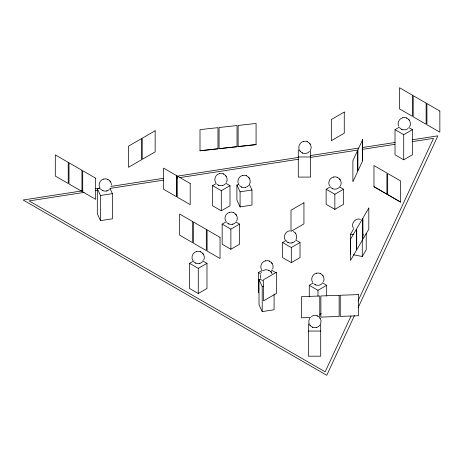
<?xml version="1.0" encoding="UTF-8"?>
<svg xmlns="http://www.w3.org/2000/svg" width="463" height="463" viewBox="0 0 463 463"><rect width="100%" height="100%" fill="white"/><g stroke="black" fill="none" stroke-linecap="round" stroke-linejoin="round"><path stroke-width="0.69" d="M111.415 185.148C111.658 181.218 107.503 177.919 103.741 179.031M260.212 274.912L260.646 278.373M310.771 149.416C312.554 145.035 307.947 140.029 303.439 141.412M320.749 323.614L321.033 320.651L319.777 317.768M272.649 269.113C274.704 264.703 270.056 259.39 265.426 260.819M203.726 260.061C206.081 255.645 201.388 250.008 196.63 251.49M249.609 184.019C251.965 179.603 247.271 173.972 242.514 175.448M296.112 239.533C297.547 236.662 296.233 232.854 293.357 231.448M323.434 281.782C325.79 277.366 321.096 271.735 316.339 273.216M226.459 182.37C229.017 177.948 224.312 172.091 219.456 173.596M236.61 221.059C239.168 216.638 234.463 210.775 229.607 212.286M362.651 139.623L357.911 149.821L357.916 170.969L362.651 160.765L362.651 139.623L362.645 160.765M351.023 316.096L325.148 371.841L29.1 200.919L84.116 192.411M358.026 301.008L433.513 138.356L412.076 141.672M354.415 315.662L326.745 375.279L23.15 199.999L83.004 190.739M358.044 307.843L437.865 135.844L412.215 139.814M340.288 186.091C343.147 181.693 338.412 175.5 333.429 177.057M409.587 126.787C412.452 122.388 407.718 116.196 402.735 117.752M309.718 318.312L308.867 320.581L308.96 323.029M350.601 254.228L350.601 234.11L353.83 228.6M362.269 236.39L363.345 234.556M353.344 254.76L362.269 256.508L366.216 249.771L366.216 233.248M261.068 272.649L261.537 271.995M320.002 325.084C317.711 328.707 311.755 328.533 309.678 324.777L310.285 325.605M248.781 185.327C246.588 188.169 241.894 188.319 239.527 185.611M309.568 151.459C307.033 154.538 301.644 154.069 299.7 150.573L300.302 151.407M295.145 241.009C293.004 243.55 288.785 243.781 286.389 241.472M235.545 222.541C233.306 224.972 229.11 225.018 226.812 222.645M202.562 261.74C200.329 264.17 196.133 264.223 193.835 261.844M271.359 271.075L270.664 271.688M225.238 184.008C223.085 186.161 219.323 186.294 217.025 184.286M339.217 187.463C336.995 189.685 333.076 189.743 330.802 187.567M322.121 283.622C319.904 285.845 315.98 285.902 313.711 283.726M109.349 189.593C106.988 191.809 102.902 191.618 100.755 189.193M408.152 128.482C405.762 130.525 401.838 130.265 399.748 127.91M262.77 270.861C265.831 268.569 270.739 270.033 272.018 273.656M311.425 316.524C313.619 314.944 316.848 315.083 318.897 316.854M225.637 183.151L229.995 185.663L229.995 205.78L221.285 210.81L212.575 205.78L212.575 185.663L216.308 183.51M212.575 185.663L221.285 190.692L229.995 185.663M235.852 221.956L239.579 224.109L239.579 244.227L230.875 249.256L222.165 244.227L222.165 224.109L226.517 221.598M408.696 127.487L412.429 129.646L412.429 154.787L403.719 159.816L395.008 154.787L395.008 129.646L399.366 127.128M222.165 224.109L230.875 229.139L239.579 224.109M395.008 129.646L403.719 134.675L412.429 129.646M202.62 260.819L206.978 263.331L206.978 288.472L198.268 293.501L189.558 288.472L189.558 263.331L193.91 260.819M339.205 186.722L343.563 189.24L343.563 204.322L334.853 209.351L326.143 204.322L326.143 189.24L330.495 186.722M189.558 263.331L198.268 268.361L206.978 263.331M326.143 189.24L334.853 194.263L343.563 189.24M295.66 240.008L300.018 242.519L300.018 257.607L291.308 262.637L282.598 257.607L282.598 242.519L286.331 240.366M282.598 242.519L291.308 247.549L300.018 242.519M258.366 292.703L258.366 272.591L262.099 270.433M309.261 296.783L309.261 285.295L312.994 283.136M309.261 285.295L317.971 290.318L326.681 285.295L326.681 296.065M319.84 314.383L321.085 313.665M103.857 179.002C100.222 179.731 98.017 184.106 99.62 187.457M303.56 141.383C300.319 142.054 298.114 145.631 298.976 148.826M219.578 173.567C215.538 174.348 213.426 179.598 215.839 182.949M402.851 117.718C399.216 118.447 397.011 122.828 398.614 126.179M242.629 175.419C238.879 176.166 236.697 180.784 238.52 184.152M333.551 177.022C329.801 177.769 327.619 182.387 329.436 185.756M229.729 212.257C225.979 213.003 223.791 217.622 225.614 220.99M196.746 251.455C192.909 252.213 190.739 257.017 192.741 260.391M290.012 230.788C285.625 230.985 282.829 236.466 285.277 240.123M360.567 219.317C355.688 217.529 350.665 223.398 353.228 227.941M265.542 260.791C261.711 261.543 259.535 266.352 261.537 269.721M316.46 273.182C312.508 273.957 310.372 279.01 312.6 282.378M106.664 190.993L107.005 190.901M222.379 185.559L222.72 185.466M245.436 187.411L245.778 187.318M232.53 224.248L232.872 224.156M199.553 263.447L199.894 263.354M291.939 242.919L292.28 242.832M316.345 327.572L316.686 327.48M95.835 188.754L100.106 188.094M110.796 186.439L163.526 178.284M176.351 176.299L298.201 157.449M310.314 155.574L358.773 148.079M362.332 147.529L395.113 142.459M110.078 188.655L112.393 193.65L112.393 218.791L100.5 220.631L97.311 213.761L97.311 188.62L100.112 188.186M95.546 190.64L97.693 190.31M109.841 188.429L163.427 180.142M176.287 178.151L177.717 177.931M179.858 177.595L298.467 159.249M310.615 157.368L357.772 150.076M362.06 149.41L394.927 144.329M97.311 188.62L100.5 195.49L112.393 193.65M249.372 184.367L251.982 189.986L251.982 205.074L240.083 206.915L236.894 200.045L236.894 184.957L238.995 184.633M236.894 184.957L240.083 191.827L251.982 189.986M274.096 293.953L274.096 309.759L262.203 311.599L259.014 304.729L259.014 279.588L261.109 279.258M259.014 279.588L262.203 286.452L263.597 286.238M199.999 150.77L217.969 148.791L217.969 127.649L199.999 129.628L200.004 150.776L217.969 148.797M219.057 148.675L237.027 146.696L237.027 125.548L219.057 127.528L219.057 148.675L237.027 146.696M238.115 146.574L256.08 144.595L256.08 123.453L238.115 125.432L238.115 146.574L256.08 144.595M310.65 317.479L301.523 317.809L301.523 296.667L319.777 296.002L319.777 317.149M299.654 149.856L298.282 149.856L298.282 177.086L310.604 177.086L310.604 149.856M298.282 156.969L310.604 156.969M309.753 323.932L308.387 323.932L308.387 356.186L320.703 356.186L320.703 323.932M308.387 331.045L320.703 331.045M350.601 234.11L353.344 234.648M406.497 117.978L406.873 118.14M401.635 129.287L402.011 129.449M307.2 141.637L307.582 141.805M302.345 152.946L302.721 153.114M337.191 177.283L337.573 177.445M332.336 188.591L332.712 188.754M246.275 175.68L246.652 175.842M223.218 173.828L223.594 173.99M241.414 186.988L241.79 187.15M218.357 185.136L218.739 185.298M233.369 212.517L233.746 212.679M287.917 242.496L288.299 242.658M228.508 223.826L228.89 223.988M107.503 179.262L107.879 179.424M320.101 273.442L320.483 273.604M269.188 261.051L269.564 261.213M102.641 190.571L103.017 190.733M315.245 284.751L315.621 284.913M268.528 270.178L268.905 270.34M200.386 251.716L200.768 251.878M195.531 263.025L195.907 263.187M317.184 315.841L317.56 316.003M312.322 327.15L312.699 327.312M373.977 186.711L386.912 194.182L386.912 173.035L373.971 165.569L373.971 186.716L386.906 194.182M387.693 194.634L400.628 202.099L400.628 180.958L387.693 173.492L387.693 194.634L400.622 202.099M176.484 175.564L163.549 168.098L163.549 189.245L176.484 196.711L176.484 175.564L176.484 196.711M322.329 282.777L326.681 285.295M271.428 270.074L275.78 272.591M258.366 272.591L260.854 274.027M262.712 280.919L261.63 279.941M319.736 317.722L320.205 318.382M408.91 119.686L409.518 120.513M339.61 178.99L340.218 179.818M309.62 143.345L310.222 144.178M295.197 232.895L295.799 233.728M248.689 177.387L249.297 178.214M322.52 275.149L323.122 275.977M225.637 175.535L226.239 176.362M235.789 214.224L236.39 215.052M271.602 262.752L272.209 263.586M270.948 271.885L271.549 272.713M202.806 253.423L203.413 254.251M109.916 180.969L110.524 181.797M403.719 134.675L403.719 159.816M362.269 239.984L362.269 256.508M334.853 194.263L334.853 209.351M317.971 290.318L317.971 296.065M291.308 247.549L291.308 262.637M262.203 286.452L262.203 311.599M240.083 191.827L240.083 206.915M230.875 229.139L230.875 249.256M221.285 190.692L221.285 210.81M198.268 268.361L198.268 293.501M100.5 195.49L100.5 220.631M357.627 150.44L352.893 160.644L352.893 181.785L357.627 171.588L357.627 150.44M356.354 229.278L350.474 239.278L350.479 260.42L356.354 250.419L356.348 229.272M362.581 218.669L356.701 228.67L356.707 249.812L362.581 239.811L362.575 218.669M368.808 208.061L362.934 218.061L362.934 239.209L368.808 229.208L368.803 208.061M141.441 138.674L128.506 146.14L128.506 167.288L141.441 159.822L141.435 138.674M155.157 130.757L142.222 138.223L142.222 159.365L155.157 151.899L155.157 130.751M344.264 112.058L331.329 119.523L331.334 140.671L344.264 133.205L344.264 112.058M303.942 202.753L291.007 210.219L291.007 231.367L303.942 223.895L303.942 202.753M276.486 272.256L263.545 279.721L263.551 300.869L276.486 293.403L276.48 272.256M339.136 295.301L320.882 295.961L320.882 317.109L339.136 316.443L339.136 295.301M358.501 294.595L340.247 295.261L340.247 316.408L358.501 315.743L358.501 294.595M412.417 95.187L399.476 87.721L399.476 108.869L412.417 116.335L412.417 95.187M426.134 103.11L413.199 95.644L413.199 116.786L426.134 124.252L426.134 103.11M439.85 111.027L426.915 103.562L426.915 124.709L439.85 132.175L439.85 111.027M190.2 183.487L177.265 176.021L177.265 197.163L190.2 204.629L190.2 183.487M192.596 221.505L179.661 214.039L179.661 235.187L192.596 242.653L192.596 221.505M206.313 229.428L193.378 221.962L193.378 243.104L206.313 250.57L206.313 229.428M220.035 237.345L207.094 229.879L207.094 251.027L220.035 258.493L220.035 237.345M68.229 162.368L55.294 154.902L55.294 176.044L68.229 183.51L68.229 162.368M81.945 170.286L69.01 162.82L69.01 183.967L81.945 191.433L81.945 170.286M95.667 178.209L82.727 170.743L82.727 191.885L95.667 199.35L95.667 178.209"/></g></svg>
